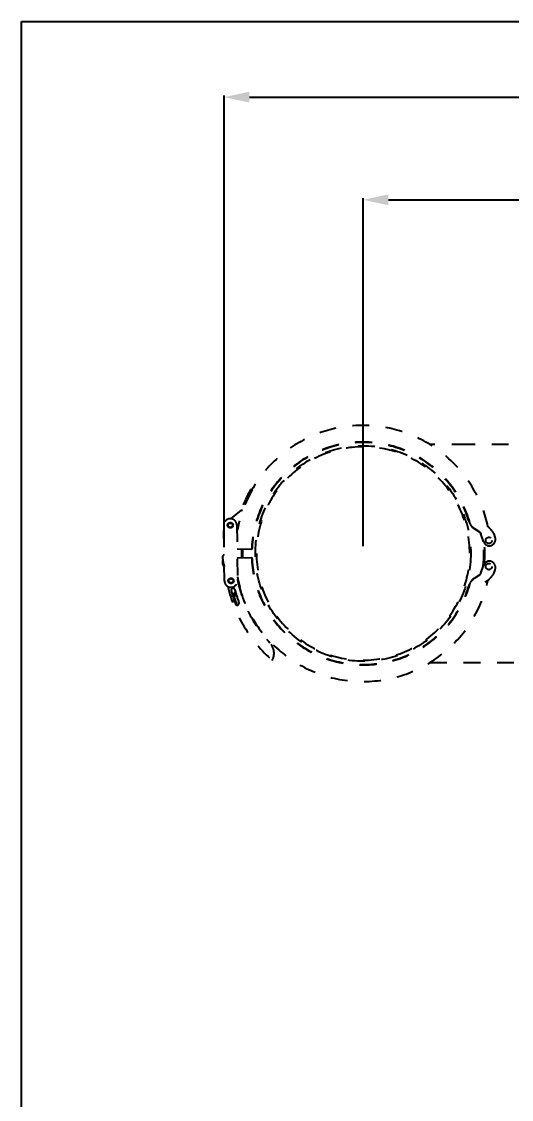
# Model space of a CAD drawing. Header units: millimetres. Extents: x 0 to 2800, y 0 to 1980.
# Drawn here: x 0 to 450, y 990 to 1980 of the extents above; entities that cross this region are included whole.
import ezdxf

# ---------------------------------------------------------------- set-up
doc = ezdxf.new("R2010")
doc.units = ezdxf.units.MM
doc.header["$LTSCALE"] = 154
doc.header["$PDMODE"] = 3
doc.header["$PDSIZE"] = 8
doc.linetypes.add('DOT', pattern=[0.2, 0.1, -0.1])
doc.layers.get('0').update_dxf_attribs({"linetype": 'CONTINUOUS'})
doc.layers.get('Defpoints').update_dxf_attribs({"linetype": 'CONTINUOUS'})
doc.styles.get("Standard").update_dxf_attribs({"font": 'msyh.ttc'})
doc.dimstyles.new('DIMSTYLE_2', dxfattribs={"dimtxt": 23.333333, "dimasz": 23.333333, "dimexe": 1.5, "dimexo": 1, "dimgap": 0.875, "dimtad": 1, "dimdec": 0, "dimdsep": 46, "dimtxsty": 'Standard', "dimblk": '_FILLED', "dimblk1": '_FILLED', "dimblk2": '_FILLED', "dimcen": 0.09, "dimazin": 2, "dimtp": 0.01, "dimtm": 0.01, "dimtfac": 1, "dimtdec": 0, "dimtofl": 0, "dimtmove": 0, "dimatfit": 3, "dimldrblk": '_FILLED', "dimfxl": 1, "dimtolj": 1, "dimarcsym": 0})
doc.dimstyles.get("Standard").update_dxf_attribs({"dimtxt": 23.333333, "dimasz": 23.333333, "dimexe": 1.5, "dimexo": 1, "dimtad": 1, "dimdsep": 46, "dimtxsty": 'Standard', "dimblk": '_FILLED', "dimblk1": '_FILLED', "dimblk2": '_FILLED', "dimcen": 0.09, "dimazin": 2, "dimtol": 1, "dimtp": 0.01, "dimtm": 0.01, "dimtfac": 1, "dimtofl": 0, "dimtmove": 0, "dimatfit": 3, "dimldrblk": '_FILLED', "dimfxl": 1, "dimtolj": 1, "dimarcsym": 0})

# ---------------------------------------------------------------- blocks, each defined once
blk = doc.blocks.new('_FILLED')
at = {"color": 0, "linetype": 'ByBlock'}
blk.add_solid([(0, 0), (-1, 0.214), (-1, -0.214)], dxfattribs=at)
blk = doc.blocks.new('*D64')
at = {"color": 0, "lineweight": -2}
for p, q in [((313.96, 1498.11), (313.96, 1817.79)), ((337.29, 1816.29), (783.27, 1816.29)), ((806.6, 1498.11), (806.6, 1817.79))]:
    blk.add_line(p, q, dxfattribs=at)
at = {"layer": 'Defpoints', "color": 0}
for p in [(806.6, 1816.29), (313.96, 1497.11), (806.6, 1497.11)]:
    blk.add_point(p, dxfattribs=at)
at = {"color": 0, "linetype": 'ByBlock', "lineweight": -2, "xscale": 23.3333333333, "yscale": 23.3333333333, "zscale": 23.3333333333, "rotation": 180}
blk.add_blockref('_FILLED', (313.96, 1816.29), dxfattribs=at)
at = {"color": 0, "linetype": 'ByBlock', "lineweight": -2, "xscale": 23.3333333333, "yscale": 23.3333333333, "zscale": 23.3333333333}
blk.add_blockref('_FILLED', (806.6, 1816.29), dxfattribs=at)
at = {"color": 0, "insert": (563.74, 1848.28), "char_height": 23.333, "attachment_point": 2, "line_spacing_factor": 0.9}
blk.add_mtext('\\A1;493', dxfattribs=at)
blk = doc.blocks.new('*D181')
at = {"color": 0, "lineweight": -2}
for p, q in [((186.11, 1500.14), (186.11, 1912.09)), ((1155.1, 1492.44), (1155.1, 1912.09)), ((209.44, 1910.59), (644.4, 1910.59)), ((1131.76, 1910.59), (696.81, 1910.59))]:
    blk.add_line(p, q, dxfattribs=at)
at = {"layer": 'Defpoints', "color": 0}
for p in [(1155.1, 1910.59), (186.11, 1499.14), (1155.1, 1491.44)]:
    blk.add_point(p, dxfattribs=at)
at = {"color": 0, "linetype": 'ByBlock', "lineweight": -2, "xscale": 23.3333333333, "yscale": 23.3333333333, "zscale": 23.3333333333, "rotation": 180}
blk.add_blockref('_FILLED', (186.11, 1910.59), dxfattribs=at)
at = {"color": 0, "linetype": 'ByBlock', "lineweight": -2, "xscale": 23.3333333333, "yscale": 23.3333333333, "zscale": 23.3333333333}
blk.add_blockref('_FILLED', (1155.1, 1910.59), dxfattribs=at)
at = {"color": 0, "insert": (670.6, 1910.59), "char_height": 23.333, "attachment_point": 5}
blk.add_mtext('\\A1;969', dxfattribs=at)

msp = doc.modelspace()

# ---------------------------------------------------------------- linework, layer by layer
at = {"linetype": 'Continuous'}
for p, q in [((0, 0), (0, 1980)), ((0, 1980), (2800, 1980))]:
    msp.add_line(p, q, dxfattribs=at)
at = {"linetype": 'DOT'}
for p, q in [((313.87144, 1590.41445), (313.87229, 1589.44007)), ((314.04418, 1590.41445), (314.04333, 1589.44007)), ((410.79682, 1591.4401), (375.60283, 1591.4401)), ((478.48682, 1591.44007), (410.83208, 1591.44007)), ((211.72747, 1549.8975), (210.46981, 1550.07746)), ((201.80501, 1531.1086), (191.95764, 1523.37583)), ((203.17476, 1530.48291), (201.80501, 1531.1086)), ((186.52004, 1466.30957), (185.88522, 1517.30562)), ((197.88429, 1517.45499), (198.51911, 1466.45894)), ((421.16566, 1511.02899), (414.21593, 1516.02024)), ((428.6542, 1516.4401), (433.30769, 1511.20305)), ((433.23693, 1511.26975), (429.59618, 1515.30418)), ((197.93571, 1513.32432), (198.5567, 1513.39006)), ((421.09023, 1511.01441), (415.93424, 1514.32145)), ((421.12359, 1511.01487), (416.15962, 1514.3241)), ((421.7804, 1510.44535), (421.99276, 1510.4401)), ((421.99276, 1510.4401), (421.78894, 1510.43463)), ((424.62991, 1502.50722), (422.30518, 1509.48141)), ((435.35846, 1506.34883), (434.32967, 1509.41476)), ((211.80437, 1494.99985), (198.15789, 1495.4764)), ((198.25833, 1487.40789), (211.80435, 1487.88086)), ((422.31251, 1473.42051), (424.61802, 1480.33692)), ((434.3511, 1473.52898), (435.36947, 1476.56383)), ((421.09179, 1471.86633), (415.94907, 1468.56783)), ((421.12511, 1471.86596), (416.17333, 1468.56481)), ((421.78173, 1472.4601), (421.74817, 1472.41998)), ((433.30759, 1471.67656), (428.65408, 1466.43953)), ((433.1638, 1471.55715), (429.45555, 1467.57528)), ((196.56292, 1456.50948), (194.04838, 1452.58188)), ((200.32378, 1459.74591), (200.68184, 1460.34583)), ((195.3067, 1451.33981), (197.15103, 1454.42998)), ((214.50531, 1427.23513), (215.13139, 1427.38011)), ((375.60291, 1391.44014), (478.48682, 1391.4401))]:
    msp.add_line(p, q, dxfattribs=at)
for centre, radius in [((313.95781, 1491.4401), 99), ((191.88475, 1517.3803), 2.5), ((191.88475, 1517.3803), 2), ((429.54224, 1503.4401), 2.9), ((429.54218, 1479.43953), 2.9), ((192.51957, 1466.38425), 2.5), ((192.51957, 1466.38425), 2)]:
    msp.add_circle(centre, radius, dxfattribs=at)
for centre, radius, start, end in [((313.74224, 1491.4401), 117.6, 12.09615695, 150.18571832), ((313.74224, 1491.4401), 102.34378, 16.19921588, 178), ((313.74224, 1491.4401), 102, 16.29317791, 178), ((313.95781, 1491.4401), 98, 90.05, 89.95), ((313.74224, 1491.4401), 117.25829, 150.12427786, 169.21097328), ((313.74224, 1491.4401), 118.75829, 150.41245423, 160.48661075), ((191.88475, 1517.3803), 6, 0.71320675, 180.71320675), ((420.22446, 1521.93889), 8.65509, 217.06794359, 221.76566594), ((420.56428, 1521.83477), 8.60792, 216.7568679, 220.82327819), ((422.18544, 1523.23052), 10.74714, 220.80411796, 222.13670139), ((313.74224, 1491.4401), 117.6, 169.2578768, 169.99426894), ((419.4547, 1508.46815), 3.02629, 41.21106996, 57.28639886), ((419.34033, 1508.49079), 3.12639, 39.04034723, 54.27845862), ((419.32771, 1508.48441), 3.14021, 22.93551977, 38.9857163), ((419.2053, 1508.38498), 3.29792, 38.42561475, 38.66364021), ((419.34805, 1508.49552), 3.11715, 18.43795998, 22.89308619), ((429.67016, 1504.4401), 6, 270, 18.54933701), ((429.50922, 1507.89985), 5.02516, 39.85856621, 42.11397396), ((429.11556, 1507.57407), 5.53599, 29.60777729, 39.83462617), ((429.35103, 1507.70931), 5.26445, 25.37528375, 29.59426499), ((429.60305, 1507.82741), 4.98614, 21.1107706, 25.39012473), ((313.95781, 1491.4401), 111.90209, 178.00393871, 181.99577669), ((313.95781, 1491.4401), 111, 178.00379919, 181.99591025), ((313.95781, 1491.4401), 111, 353.73763819, 6.25422383), ((430.32201, 1504.40459), 6, 198.43494883, 263.76293619), ((313.95781, 1491.4401), 111.90209, 355.13172968, 4.85604625), ((429.68125, 1504.40705), 6, 276.01684664, 355.33704866), ((190.60025, 1483.23888), 6, 159.88591213, 225.04867159), ((186.70942, 1488.18362), 2, 104.08276599, 182.54124661), ((214.75984, 1489.42856), 30.07803, 182.54124661, 199.17817818), ((313.74224, 1491.4401), 102.34378, 181.99971485, 343.81173496), ((313.74224, 1491.4401), 102, 181.99971485, 343.71737786), ((430.31011, 1478.43952), 6, 89.99971487, 161.56476603), ((429.68118, 1478.47258), 6, 341.45037784, 83.98286821), ((192.51957, 1466.38425), 6, 180.71320675, 0.71320675), ((313.74224, 1491.4401), 117.25829, 190.55585385, 195.37750686), ((315.0383, 1490.4399), 118.75829, 191.10945845, 223.10091518), ((313.74224, 1491.4401), 117.6, 195.52568738, 347.72582984), ((420.21529, 1460.97468), 8.63508, 138.60651186, 142.91007609), ((420.57008, 1461.05468), 8.61464, 139.11791876, 143.55428906), ((421.81862, 1459.56683), 10.76879, 137.25286582, 138.62784987), ((419.4442, 1474.38377), 3.02734, 303.7267061, 319.55747429), ((429.36177, 1475.10562), 5.20071, 316.97573786, 320.20560809), ((429.56997, 1474.99774), 5, 318.3764013, 325.9956046), ((429.56296, 1475.1357), 5.05054, 337.22543183, 341.45019224), ((315.0383, 1490.4399), 128.75829, 193.17073422, 228.98299864), ((194.43147, 1457.71522), 1.76025, 8.29025933, 188.29025933), ((315.18049, 1488.8889), 126.45829, 194.38998425, 200.23876419), ((315.18049, 1488.8889), 122.95829, 194.56873228, 200.23876419), ((313.70013, 1491.43965), 125, 198.71123414, 202.30241065), ((198.17178, 1445.74817), 1.75, 200.23876419, 20.23876419), ((209.29674, 1433.79522), 2, 60.43326451, 80.59614406), ((218.10466, 1399.72809), 14, 332.62100807, 43.10091518)]:
    msp.add_arc(centre, radius, start, end, dxfattribs=at)
for centre, major_axis, ratio, start_param, end_param in [((313.9578, 1491.4401), (98, 0), 0.999999993, 1.569924071, 1.570796327), ((410.79682, 1491.4401), (0, 100), 0.438679618, -0.000803727, 0.000000001)]:
    msp.add_ellipse(centre, major_axis=major_axis, ratio=ratio, start_param=start_param, end_param=end_param, dxfattribs=at)
for points in [[(411.64578, 1520.05645), (411.99465, 1518.86289), (412.56931, 1517.71449), (413.31838, 1516.72193)], [(413.66776, 1516.68361), (412.93113, 1517.67055), (412.36628, 1518.80912), (412.02271, 1519.99176)], [(413.76884, 1516.17386), (414.40123, 1515.4651), (415.13469, 1514.83428), (415.93424, 1514.32145)], [(416.15963, 1514.3241), (415.44415, 1514.80109), (414.79132, 1515.38121), (414.21593, 1516.02024)], [(421.12359, 1511.01487), (421.66567, 1510.65593), (422.10446, 1510.08359), (422.31005, 1509.46682)], [(434.25454, 1509.62328), (434.2811, 1509.5544), (434.30772, 1509.48529), (434.32732, 1509.41412)], [(413.32718, 1466.18222), (412.57627, 1465.18818), (412.00034, 1464.03761), (411.65105, 1462.84179)], [(412.02817, 1462.90723), (412.36656, 1464.0729), (412.91964, 1465.1956), (413.6403, 1466.1723)], [(415.94907, 1468.56784), (415.20582, 1468.09112), (414.51206, 1467.52267), (413.9105, 1466.87629)], [(414.05691, 1466.69299), (414.67305, 1467.40529), (415.3897, 1468.0424), (416.17333, 1468.56481)], [(421.78174, 1472.4601), (422.01399, 1472.74265), (422.19684, 1473.07347), (422.31249, 1473.42045)]]:
    msp.add_open_spline(points, degree=3, dxfattribs=at)
for points, knots in [([(429.59618, 1515.30418), (429.52832, 1515.37934), (429.25706, 1515.65789), (428.95507, 1515.9037), (428.7312, 1516.08353)], [0, 0, 0, 0, 0.260701264, 1, 1, 1, 1]), ([(426.14737, 1465.35524), (426.57847, 1465.61796), (427.18588, 1465.97851), (427.93942, 1466.33052), (428.26307, 1466.43957), (428.39786, 1466.43953)], [0, 0, 0, 0, 0.603156271, 0.838965025, 1, 1, 1, 1]), ([(426.14739, 1465.35524), (426.36293, 1465.4866), (427.20464, 1466.00419), (428.04669, 1466.52242), (428.65592, 1466.93497)], [0, 0, 0, 0, 0.255433653, 1, 1, 1, 1]), ([(428.65408, 1466.43953), (428.65522, 1466.44476), (428.61779, 1466.43349), (428.58489, 1466.4428), (428.49596, 1466.4381), (428.435, 1466.43952), (428.39786, 1466.43953)], [0, 0, 0, 0, 0.062686143, 0.252336046, 0.565158892, 1, 1, 1, 1]), ([(428.65592, 1466.93497), (428.72284, 1466.98028), (429.00401, 1467.1738), (429.27748, 1467.3846), (429.4555, 1467.57535)], [0, 0, 0, 0, 0.236495215, 1, 1, 1, 1]), ([(433.35757, 1471.77748), (433.44142, 1471.8781), (433.77975, 1472.31171), (434.05751, 1472.79425), (434.21973, 1473.1806)], [0, 0, 0, 0, 0.238133547, 1, 1, 1, 1])]:
    msp.add_open_spline(points, degree=3, knots=knots, dxfattribs=at)

# ---------------------------------------------------------------- dimensions: what is measured, and where the dimension line sits
dim = msp.add_linear_dim(base=(1155.09781, 1910.58608), p1=(186.11133, 1499.14176), p2=(1155.09781, 1491.4401), text='969', dimstyle='Standard', override={"dimtad": 0, "dimtih": 1, "dimtoh": 1, "dimdec": 4, "dimzin": 0, "dimcen": 25.2, "dimadec": 0, "dimazin": 0, "dimtdec": 4, "dimtzin": 0})
dim.commit()
dim.dimension.update_dxf_attribs({"geometry": '*D181', "text_midpoint": (670.60457, 1910.58608)})
dim = msp.add_linear_dim(base=(806.59944, 1816.28931), p1=(313.95781, 1497.10677), p2=(806.59944, 1497.1095), dimstyle='DIMSTYLE_2')
dim.commit()
dim.dimension.update_dxf_attribs({"geometry": '*D64', "text_midpoint": (563.73756, 1816.28931), "dimtype": 160})

doc.saveas('drawing.dxf')
